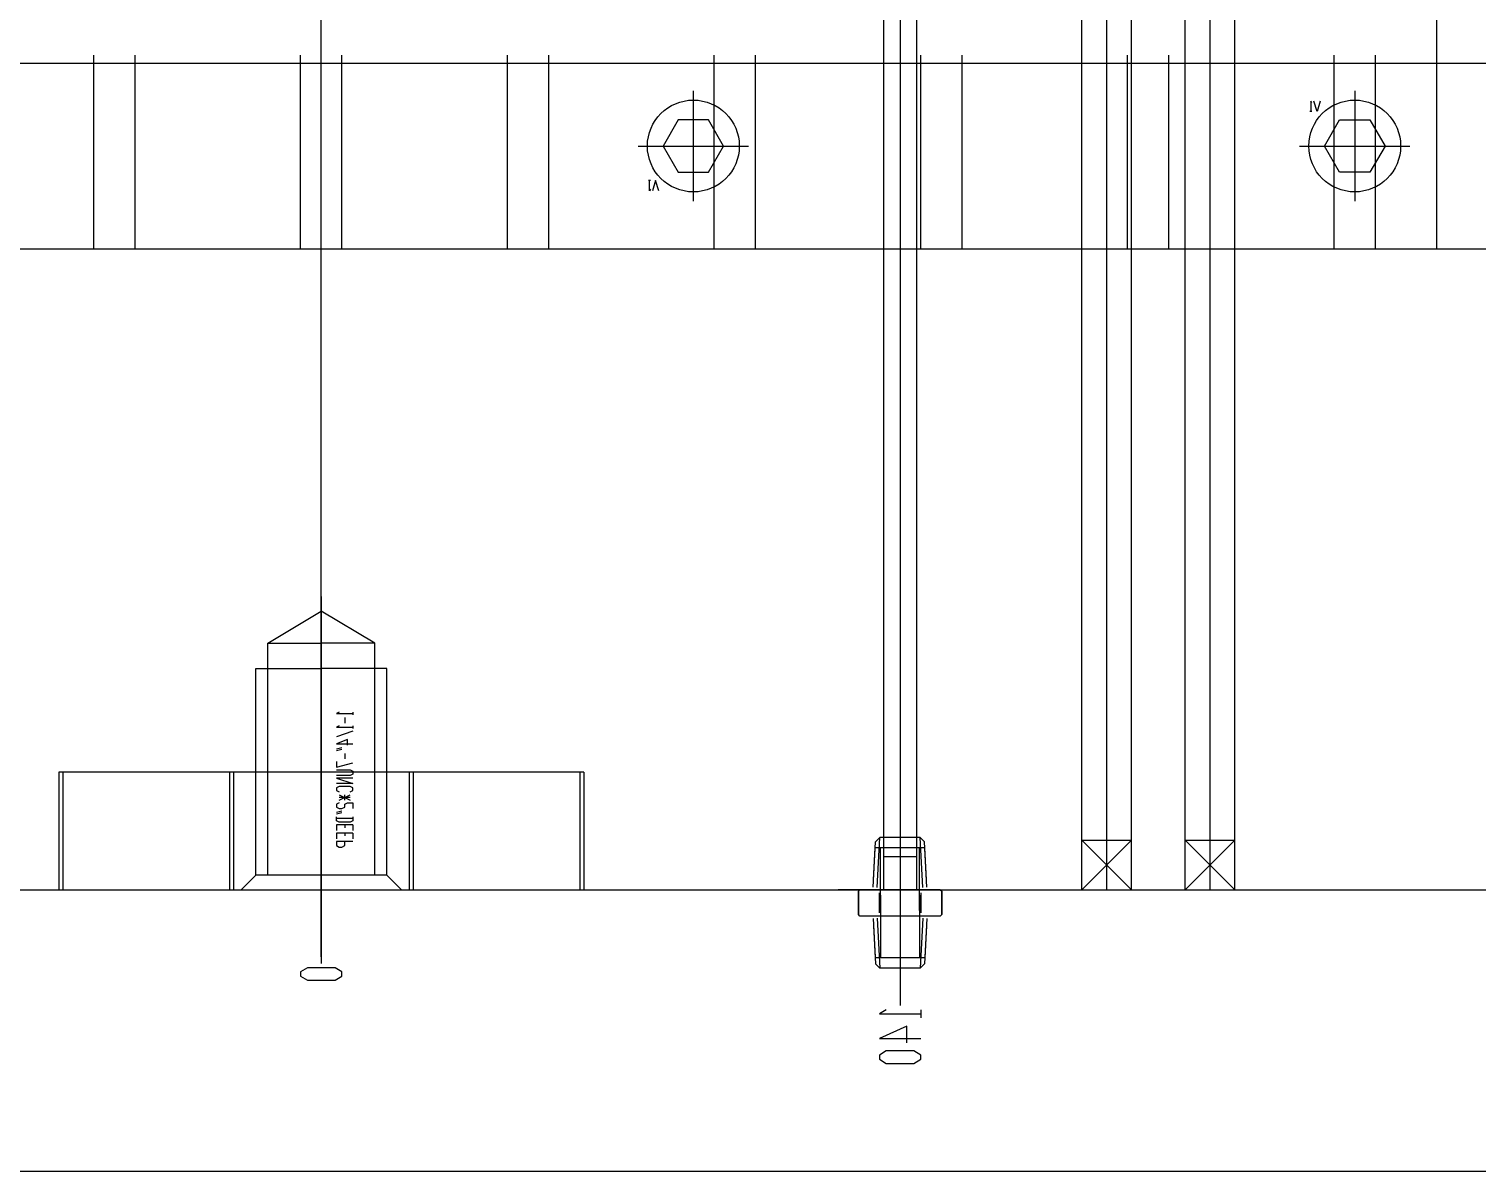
# Model space of a CAD drawing. Header units: millimetres. Extents: x -1 to 1014, y -756 to 757.
# Drawn here: x 823.9 to 918, y 11.3 to 85.5 of the extents above; entities that cross this region are included whole.
import ezdxf

# ---------------------------------------------------------------- set-up
doc = ezdxf.new("R2010")
doc.units = ezdxf.units.MM

# ---------------------------------------------------------------- blocks, each defined once
blk = doc.blocks.new('blockName2')
for points in [[(10.0392, 11.2879), (1013.96, 11.2879), (1013.96, 756.712), (10.0392, 756.712), (10.0392, 11.2879)], [(842.887, 25.2121), (842.887, 409.935)], [(893.914, 29.578), (893.914, 405.569)], [(895.526, 29.578), (895.526, 405.569)], [(900.629, 29.578), (900.629, 405.569)], [(902.24, 29.578), (902.24, 405.569)], [(880.486, 133.174), (880.486, 29.578)], [(892.303, 29.578), (892.303, 128.679)], [(899.017, 29.578), (899.017, 112.565)], [(879.412, 103.702), (879.412, 29.578)], [(881.56, 103.702), (881.56, 29.578)], [(915.347, 88.5387), (915.347, 71.2056)], [(828.116, 71.2056), (828.116, 83.8282)], [(830.802, 71.2056), (830.802, 83.8282)], [(841.544, 71.2056), (841.544, 83.8282)], [(844.23, 71.2056), (844.23, 83.8282)], [(854.973, 71.2056), (854.973, 83.8282)], [(857.658, 71.2056), (857.658, 83.8282)], [(868.401, 71.2056), (868.401, 83.8282)], [(871.086, 71.2056), (871.086, 83.8282)], [(881.829, 71.2056), (881.829, 83.8282)], [(884.515, 71.2056), (884.515, 83.8282)], [(895.257, 71.2056), (895.257, 83.8282)], [(897.943, 71.2056), (897.943, 83.8282)], [(908.686, 71.2056), (908.686, 83.8282)], [(911.371, 71.2056), (911.371, 83.8282)], [(924.799, 83.291), (760.975, 83.291)], [(867.058, 74.3384), (867.058, 81.501)], [(910.028, 81.501), (910.028, 74.3384)], [(907.242, 80.1691), (907.108, 80.1691)], [(907.242, 80.7286), (907.175, 80.8405), (907.175, 80.1691)], [(907.779, 80.8405), (907.578, 80.1691), (907.376, 80.8405)], [(868.043, 76.2143), (869.027, 77.9197), (868.043, 79.6251), (866.073, 79.6251), (865.089, 77.9197), (866.073, 76.2143), (868.043, 76.2143)], [(911.013, 79.6251), (911.998, 77.9197), (911.013, 76.2143), (909.044, 76.2143), (908.059, 77.9197), (909.044, 79.6251), (911.013, 79.6251)], [(863.477, 77.9197), (870.639, 77.9197)], [(906.447, 77.9197), (913.61, 77.9197)], [(864.271, 75.6704), (864.137, 75.6704)], [(864.271, 75.1108), (864.204, 74.9989), (864.204, 75.6704)], [(864.809, 74.9989), (864.607, 75.6704), (864.406, 74.9989)], [(936.885, 71.2056), (748.889, 71.2056)], [(842.887, 48.6335), (842.887, 27.877)], [(839.402, 43.0339), (839.402, 45.6088), (842.887, 47.6818)], [(839.402, 43.0339), (839.402, 45.6088), (842.887, 47.6818)], [(846.372, 43.0339), (846.372, 45.6088), (842.887, 47.6818)], [(846.372, 43.0339), (846.372, 45.6088), (842.887, 47.6818)], [(839.402, 45.6088), (842.887, 45.6088)], [(839.402, 45.6088), (842.887, 45.6088)], [(839.402, 45.6088), (842.887, 45.6088)], [(846.372, 45.6088), (842.887, 45.6088)], [(846.372, 45.6088), (842.887, 45.6088)], [(846.372, 45.6088), (842.887, 45.6088)], [(838.622, 30.5166), (838.622, 43.9463), (842.887, 43.9463)], [(847.152, 30.5166), (847.152, 43.9463), (842.887, 43.9463)], [(839.402, 30.518), (839.402, 43.0339)], [(846.372, 30.518), (846.372, 43.0339)], [(844.048, 41.1252), (843.869, 41.0357), (844.944, 41.0357)], [(844.406, 40.7671), (844.406, 40.409)], [(844.944, 41.1252), (844.944, 40.9462)], [(844.048, 40.23), (843.869, 40.1405), (844.944, 40.1405)], [(844.944, 39.8719), (843.869, 39.5138)], [(844.944, 40.23), (844.944, 40.0509)], [(844.585, 38.9767), (844.585, 39.3348), (843.869, 39.0662), (844.944, 39.0662)], [(844.227, 38.7976), (843.869, 38.7081)], [(843.869, 38.6186), (844.227, 38.7081)], [(843.869, 37.9024), (843.869, 37.5443), (844.944, 37.8129)], [(844.406, 38.4395), (844.406, 38.0815)], [(825.833, 37.2187), (825.833, 29.578)], [(859.941, 37.2187), (825.833, 37.2187)], [(826.102, 37.2187), (826.102, 29.578)], [(836.918, 37.2187), (836.918, 29.578)], [(837.187, 37.2187), (837.187, 29.578)], [(843.869, 37.3653), (844.764, 37.3653), (844.944, 37.2758), (844.944, 37.0967), (844.764, 37.0072), (843.869, 37.0072)], [(844.944, 36.8282), (843.869, 36.8282), (844.944, 36.4701), (843.869, 36.4701)], [(848.587, 37.2187), (848.587, 29.578)], [(848.856, 37.2187), (848.856, 29.578)], [(859.672, 37.2187), (859.672, 29.578)], [(859.941, 37.2187), (859.941, 29.578)], [(844.764, 35.9329), (844.944, 36.0225), (844.944, 36.2015), (844.764, 36.291), (844.048, 36.291), (843.869, 36.2015), (843.869, 36.0225), (844.048, 35.9329)], [(844.048, 35.3958), (844.764, 35.7539)], [(844.048, 35.7539), (844.764, 35.3958)], [(844.406, 35.3958), (844.406, 35.7539)], [(844.048, 35.2168), (843.869, 35.1272), (843.869, 34.9482), (844.048, 34.8587), (844.227, 34.8587), (844.406, 34.9482), (844.406, 35.1272), (844.585, 35.2168), (844.944, 35.2168), (844.944, 34.8587)], [(844.764, 35.5748), (844.048, 35.5748)], [(844.227, 34.6796), (843.869, 34.5901)], [(843.869, 34.5006), (844.227, 34.5901)], [(844.944, 34.3215), (844.944, 34.053), (844.764, 33.9635), (844.048, 33.9635), (843.869, 34.053), (843.869, 34.3215)], [(843.869, 34.232), (844.944, 34.232)], [(844.944, 33.7844), (843.869, 33.7844), (843.869, 33.4263)], [(844.944, 33.2473), (843.869, 33.2473), (843.869, 32.8892)], [(844.406, 33.7844), (844.406, 33.6054)], [(844.406, 33.2473), (844.406, 33.0682)], [(844.944, 33.7844), (844.944, 33.4263)], [(844.944, 33.2473), (844.944, 32.8892)], [(879.178, 32.9607), (878.895, 32.6925)], [(879.009, 29.7238), (879.178, 32.9607)], [(881.795, 32.9607), (879.178, 32.9607)], [(881.964, 29.7238), (881.794, 32.9607)], [(882.077, 32.6925), (881.795, 32.9607)], [(844.944, 32.7102), (843.869, 32.7102), (843.869, 32.4416), (844.048, 32.3521), (844.227, 32.3521), (844.406, 32.4416), (844.406, 32.7102)], [(878.74, 29.7379), (878.895, 32.6925)], [(878.76, 30.2188), (878.868, 32.296)], [(882.104, 32.296), (878.868, 32.296)], [(879.225, 28.2229), (879.225, 32.296)], [(881.747, 28.2229), (881.747, 32.296)], [(882.232, 29.7379), (882.077, 32.6925)], [(882.213, 30.2188), (882.104, 32.296)], [(895.526, 32.8008), (892.303, 29.578)], [(895.526, 29.578), (892.303, 32.8008)], [(892.303, 32.8008), (895.526, 32.8008)], [(902.24, 29.578), (899.017, 32.8008)], [(902.24, 32.8008), (899.017, 29.578)], [(899.017, 32.8008), (902.24, 32.8008)], [(879.412, 31.7265), (881.56, 31.7265)], [(838.624, 30.518), (837.684, 29.578)], [(847.151, 30.518), (838.624, 30.518)], [(847.151, 30.518), (848.091, 29.578)], [(695.176, 29.578), (990.598, 29.578)], [(842.887, 29.578), (842.887, 24.7697)], [(880.486, 29.578), (876.458, 29.578)], [(877.885, 29.578), (877.779, 29.4714)], [(877.779, 27.9687), (877.779, 29.4714)], [(877.779, 29.4714), (877.779, 27.9687)], [(883.087, 29.578), (877.885, 29.578)], [(879.132, 29.3648), (879.132, 28.0753)], [(879.225, 29.2173), (879.225, 25.1442)], [(880.486, 29.6425), (880.486, 22.0461)], [(881.747, 29.2173), (881.747, 25.1442)], [(881.84, 29.3648), (881.84, 28.0753)], [(883.087, 29.578), (883.194, 29.4714)], [(883.194, 27.9687), (883.194, 29.4714)], [(883.194, 29.4714), (883.194, 27.9687)], [(877.885, 27.8621), (877.779, 27.9687)], [(883.087, 27.8621), (877.885, 27.8621)], [(878.74, 27.7022), (878.895, 24.7477)], [(879.009, 27.7163), (879.178, 24.4795)], [(881.964, 27.7163), (881.794, 24.4795)], [(882.232, 27.7022), (882.077, 24.7477)], [(883.087, 27.8621), (883.194, 27.9687)], [(878.76, 27.2213), (878.868, 25.1442)], [(882.213, 27.2213), (882.104, 25.1442)], [(844.23, 24.2325), (843.782, 24.5011), (841.992, 24.5011), (841.544, 24.2325), (841.544, 23.964), (841.992, 23.6954), (843.782, 23.6954), (844.23, 23.964), (844.23, 24.2325)], [(882.104, 25.1442), (878.868, 25.1442)], [(879.178, 24.4795), (878.895, 24.7477)], [(881.795, 24.4795), (879.178, 24.4795)], [(882.077, 24.7477), (881.795, 24.4795)], [(879.591, 21.7775), (879.143, 21.5089), (881.829, 21.5089)], [(881.829, 21.7775), (881.829, 21.2404)], [(880.934, 19.629), (880.934, 20.7032), (879.143, 19.8975), (881.829, 19.8975)], [(881.829, 18.8233), (881.381, 19.0919), (879.591, 19.0919), (879.143, 18.8233), (879.143, 18.5547), (879.591, 18.2862), (881.381, 18.2862), (881.829, 18.5547), (881.829, 18.8233)]]:
    blk.add_lwpolyline(points)
for centre in [(867.058, 77.9197), (910.028, 77.9197)]:
    blk.add_circle(centre, 2.9844)

msp = doc.modelspace()

# ---------------------------------------------------------------- block references
msp.add_blockref('blockName2', (0, 0))

doc.saveas('drawing.dxf')
